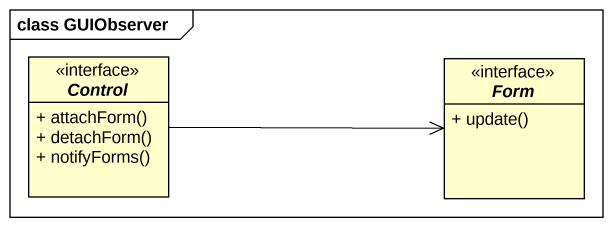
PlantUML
@startuml
mainframe class GUIObserver
hide circle
hide empty members
skinparam classAttributeIconSize 0
interface "Control" as Control_ {
  + attachForm()
  + detachForm()
  + notifyForms()
}
interface Form {
  + update()
}
Control_ -right-> Form
@enduml
